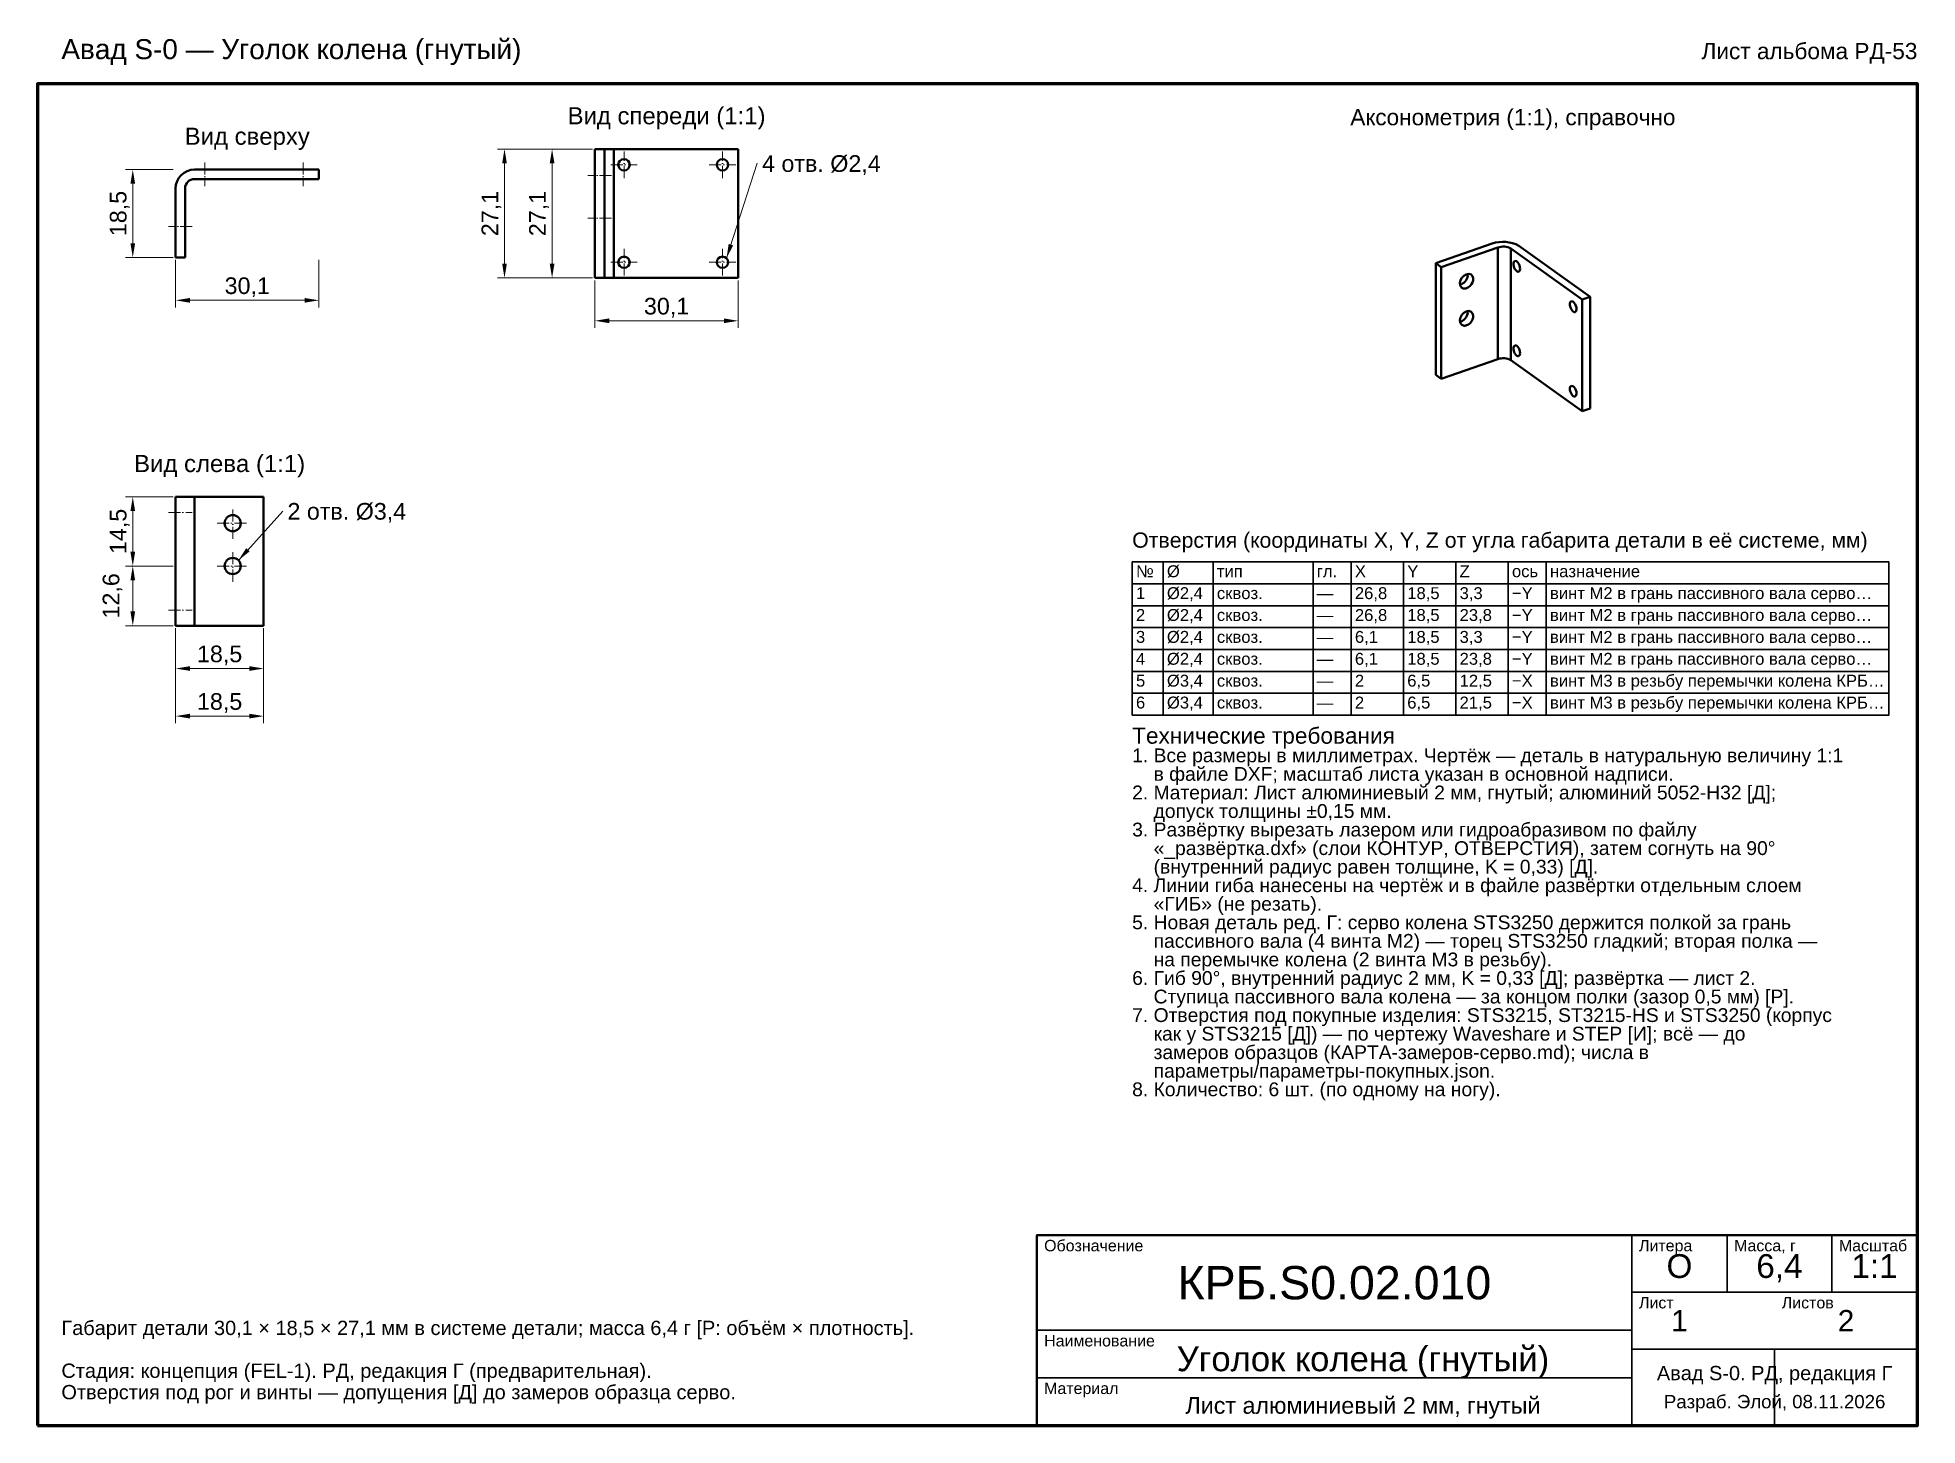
# Model space of a CAD drawing. Header units: millimetres. Extents: x 20 to 415, y 5 to 297.
import ezdxf
from ezdxf.enums import TextEntityAlignment as Align

# ---------------------------------------------------------------- set-up
doc = ezdxf.new("R2010")
doc.units = ezdxf.units.MM
doc.linetypes.add('DASHDOT', pattern=[3.556, 2.54, -0.508, 0, -0.508])
for name, color, linetype, lineweight in [('КОНТУР', 7, 'Continuous', 50), ('ОСИ', 1, 'DASHDOT', 18), ('РАЗМЕРЫ', 5, 'Continuous', 18), ('РАМКА', 7, 'Continuous', 70), ('ТАБЛИЦА', 7, 'Continuous', 35), ('ТЕКСТ', 7, 'Continuous', 25)]:
    doc.layers.add(name, color=color, linetype=linetype, lineweight=lineweight)
doc.styles.add('GOST', font='arial.ttf')
doc.dimstyles.new('GOST', dxfattribs={"dimtxt": 3.5, "dimasz": 3, "dimexe": 1.5, "dimexo": 0.5, "dimgap": 1, "dimtad": 1, "dimdec": 1, "dimtxsty": 'GOST', "dimcen": 2.5, "dimclrd": 5, "dimclre": 5, "dimclrt": 5, "dimazin": 3, "dimtfac": 1, "dimtmove": 0, "dimatfit": 3, "dimlwd": 18, "dimlwe": 18})

msp = doc.modelspace()

# ---------------------------------------------------------------- linework, layer by layer
at = {"layer": 'КОНТУР'}
for p, q in [((137.11, 246.2), (137.11, 273.3)), ((139.11, 273.3), (137.11, 273.3)), ((139.11, 246.2), (139.11, 273.3)), ((167.22, 273.3), (141.11, 273.3)), ((141.11, 246.2), (141.11, 273.3)), ((167.22, 246.2), (167.22, 273.3)), ((53, 269), (79.11, 269)), ((79.11, 269), (79.11, 267)), ((49, 250.5), (49, 265)), ((51, 265), (51, 250.5)), ((79.11, 267), (53, 267)), ((313.79, 249.28), (325.67, 253.43)), ((331.24, 252.94), (346.21, 242.25)), ((51, 250.5), (49, 250.5)), ((313.79, 225.81), (313.79, 249.28)), ((314.94, 248.46), (313.79, 249.28)), ((326.81, 252.61), (314.94, 248.46)), ((326.81, 229.15), (326.81, 252.61)), ((344.57, 241.68), (329.6, 252.37)), ((329.6, 228.9), (329.6, 252.37)), ((139.11, 246.2), (137.11, 246.2)), ((167.22, 246.2), (141.11, 246.2)), ((314.94, 224.99), (314.94, 248.46)), ((346.21, 242.25), (344.57, 241.68)), ((344.57, 218.21), (344.57, 241.68)), ((346.21, 218.78), (346.21, 242.25)), ((326.81, 229.15), (314.94, 224.99)), ((314.94, 224.99), (313.79, 225.81)), ((344.57, 218.21), (329.6, 228.9)), ((346.21, 218.78), (344.57, 218.21)), ((49, 173.1), (49, 200.2)), ((67.5, 200.2), (53, 200.2)), ((53, 173.1), (53, 200.2)), ((67.5, 173.1), (67.5, 200.2)), ((67.5, 173.1), (53, 173.1))]:
    msp.add_line(p, q, dxfattribs=at)
for points in [[(141.11, 273.3), (140.86, 273.3), (140.61, 273.3), (140.36, 273.3), (140.11, 273.3), (139.86, 273.3), (139.61, 273.3), (139.36, 273.3), (139.11, 273.3)], [(325.67, 253.43), (326.36, 253.63), (327.07, 253.75), (327.79, 253.79), (328.51, 253.78), (329.23, 253.69), (329.93, 253.54), (330.61, 253.29), (331.24, 252.94)], [(329.6, 252.37), (329.28, 252.54), (328.95, 252.67), (328.59, 252.74), (328.24, 252.79), (327.88, 252.79), (327.52, 252.77), (327.16, 252.71), (326.81, 252.61)], [(330.41, 249.78), (330.2, 249.57), (330.12, 249.27), (330.13, 248.96), (330.18, 248.65), (330.28, 248.36), (330.41, 248.08), (330.59, 247.82), (330.81, 247.61)], [(331.2, 247.52), (331.44, 247.78), (331.5, 248.13), (331.46, 248.49), (331.37, 248.84), (331.22, 249.18), (331.02, 249.48), (330.76, 249.72), (330.41, 249.78)], [(141.11, 246.2), (140.86, 246.2), (140.61, 246.2), (140.36, 246.2), (140.11, 246.2), (139.86, 246.2), (139.61, 246.2), (139.36, 246.2), (139.11, 246.2)], [(319.27, 244.13), (318.94, 244.59), (318.87, 245.15), (319, 245.71), (319.28, 246.21), (319.67, 246.64), (320.15, 246.94), (320.71, 247.06), (321.25, 246.9)], [(320.49, 247.05), (320.5, 246.7), (320.44, 246.36), (320.33, 246.03), (320.16, 245.73), (319.95, 245.45), (319.71, 245.21), (319.43, 245.01), (319.11, 244.86)], [(321.25, 246.9), (321.53, 246.56), (321.65, 246.13), (321.62, 245.69), (321.49, 245.26), (321.28, 244.87), (321, 244.53), (320.66, 244.24), (320.26, 244.04)], [(330.81, 247.61), (330.85, 247.58), (330.9, 247.55), (330.95, 247.53), (331, 247.51), (331.05, 247.5), (331.1, 247.5), (331.15, 247.5), (331.2, 247.52)], [(319.11, 244.86), (319.08, 244.85), (319.06, 244.84), (319.03, 244.83), (319, 244.83), (318.97, 244.82), (318.94, 244.81), (318.91, 244.81), (318.88, 244.8)], [(320.26, 244.04), (320.14, 244), (320.01, 243.98), (319.88, 243.96), (319.75, 243.97), (319.63, 243.98), (319.5, 244.01), (319.38, 244.06), (319.27, 244.13)], [(342.28, 241.3), (342.07, 241.09), (342, 240.79), (342, 240.48), (342.06, 240.18), (342.15, 239.88), (342.29, 239.6), (342.46, 239.34), (342.68, 239.13)], [(343.08, 239.04), (343.31, 239.3), (343.37, 239.66), (343.34, 240.02), (343.24, 240.37), (343.1, 240.7), (342.9, 241), (342.63, 241.24), (342.28, 241.3)], [(319.27, 236.34), (318.94, 236.79), (318.87, 237.36), (319, 237.92), (319.28, 238.42), (319.67, 238.84), (320.15, 239.15), (320.71, 239.27), (321.25, 239.1)], [(319.11, 237.07), (319.08, 237.06), (319.06, 237.05), (319.03, 237.04), (319, 237.03), (318.97, 237.02), (318.94, 237.02), (318.91, 237.01), (318.88, 237.01)], [(320.49, 239.25), (320.5, 238.91), (320.44, 238.57), (320.33, 238.24), (320.16, 237.94), (319.95, 237.66), (319.71, 237.42), (319.43, 237.21), (319.11, 237.07)], [(321.25, 239.1), (321.53, 238.76), (321.65, 238.34), (321.62, 237.89), (321.49, 237.47), (321.28, 237.08), (321, 236.73), (320.66, 236.45), (320.26, 236.25)], [(342.68, 239.13), (342.72, 239.1), (342.77, 239.07), (342.82, 239.05), (342.87, 239.04), (342.92, 239.02), (342.97, 239.02), (343.03, 239.02), (343.08, 239.04)], [(320.26, 236.25), (320.14, 236.21), (320.01, 236.18), (319.88, 236.17), (319.75, 236.17), (319.63, 236.19), (319.5, 236.22), (319.38, 236.27), (319.27, 236.34)], [(329.6, 228.9), (329.28, 229.08), (328.95, 229.2), (328.59, 229.27), (328.24, 229.32), (327.88, 229.33), (327.52, 229.3), (327.16, 229.24), (326.81, 229.15)], [(330.41, 232.03), (330.2, 231.81), (330.12, 231.51), (330.13, 231.2), (330.18, 230.9), (330.28, 230.61), (330.41, 230.33), (330.59, 230.07), (330.81, 229.85)], [(331.2, 229.76), (331.44, 230.02), (331.5, 230.38), (331.46, 230.74), (331.37, 231.09), (331.22, 231.42), (331.02, 231.73), (330.76, 231.97), (330.41, 232.03)], [(330.81, 229.85), (330.85, 229.83), (330.9, 229.8), (330.95, 229.78), (331, 229.76), (331.05, 229.75), (331.1, 229.74), (331.15, 229.75), (331.2, 229.76)], [(342.28, 223.55), (342.07, 223.33), (342, 223.04), (342, 222.73), (342.06, 222.42), (342.15, 222.13), (342.29, 221.85), (342.46, 221.59), (342.68, 221.38)], [(343.08, 221.28), (343.31, 221.55), (343.37, 221.9), (343.34, 222.26), (343.24, 222.61), (343.1, 222.94), (342.9, 223.25), (342.63, 223.49), (342.28, 223.55)], [(342.68, 221.38), (342.72, 221.35), (342.77, 221.32), (342.82, 221.3), (342.87, 221.28), (342.92, 221.27), (342.97, 221.27), (343.03, 221.27), (343.08, 221.28)], [(53, 200.2), (52.5, 200.2), (52, 200.2), (51.5, 200.2), (51, 200.2), (50.5, 200.2), (50, 200.2), (49.5, 200.2), (49, 200.2)], [(53, 173.1), (52.5, 173.1), (52, 173.1), (51.5, 173.1), (51, 173.1), (50.5, 173.1), (50, 173.1), (49.5, 173.1), (49, 173.1)]]:
    msp.add_lwpolyline(points, dxfattribs=at)
for centre, radius in [((143.22, 270), 1.2), ((163.92, 270), 1.2), ((143.22, 249.5), 1.2), ((163.92, 249.5), 1.2), ((61, 194.65), 1.7), ((61, 185.65), 1.7)]:
    msp.add_circle(centre, radius, dxfattribs=at)
for radius in [4, 2]:
    msp.add_arc((53, 265), radius, 90, 180, dxfattribs=at)
at = {"layer": 'ОСИ'}
for p, q in [((143.22, 267.2), (143.22, 272.8)), ((163.92, 267.2), (163.92, 272.8)), ((55.11, 270.5), (55.11, 265.5)), ((55.11, 270.5), (55.11, 265.5)), ((75.81, 270.5), (75.81, 265.5)), ((75.81, 270.5), (75.81, 265.5)), ((140.42, 270), (146.02, 270)), ((161.12, 270), (166.72, 270)), ((140.61, 267.75), (135.61, 267.75)), ((52.5, 257), (47.5, 257)), ((52.5, 257), (47.5, 257)), ((140.61, 258.75), (135.61, 258.75)), ((140.42, 249.5), (146.02, 249.5)), ((143.22, 246.7), (143.22, 252.3)), ((161.12, 249.5), (166.72, 249.5)), ((163.92, 246.7), (163.92, 252.3)), ((61, 191.35), (61, 197.95)), ((47.5, 196.9), (52.5, 196.9)), ((47.5, 196.9), (52.5, 196.9)), ((57.7, 194.65), (64.3, 194.65)), ((61, 182.35), (61, 188.95)), ((57.7, 185.65), (64.3, 185.65)), ((47.5, 176.4), (52.5, 176.4)), ((47.5, 176.4), (52.5, 176.4))]:
    msp.add_line(p, q, dxfattribs=at)
at = {"layer": 'РАМКА', "lineweight": 70}
msp.add_lwpolyline([(20, 5), (415, 5), (415, 287), (20, 287), (20, 5)], dxfattribs=at)
at = {"layer": 'ТАБЛИЦА'}
for p, q in [((256.5, 186.5), (256.5, 154.3)), ((267, 186.5), (267, 154.3)), ((288, 186.5), (288, 154.3)), ((296, 186.5), (296, 154.3)), ((307, 186.5), (307, 154.3)), ((318, 186.5), (318, 154.3)), ((329, 186.5), (329, 154.3)), ((337, 186.5), (337, 154.3)), ((250, 181.9), (409, 181.9)), ((250, 177.3), (409, 177.3)), ((250, 172.7), (409, 172.7)), ((250, 168.1), (409, 168.1)), ((250, 163.5), (409, 163.5)), ((250, 158.9), (409, 158.9)), ((355, 5), (355, 45)), ((375, 33), (375, 45)), ((397, 33), (397, 45)), ((355, 33), (415, 33)), ((230, 25), (355, 25)), ((355, 21), (415, 21)), ((385, 5), (385, 21)), ((230, 15), (355, 15))]:
    msp.add_line(p, q, dxfattribs=at)
at = {"layer": 'ТАБЛИЦА', "lineweight": 35}
msp.add_lwpolyline([(250, 154.3), (409, 154.3), (409, 186.5), (250, 186.5), (250, 154.3)], dxfattribs=at)
at = {"layer": 'ТАБЛИЦА', "lineweight": 50}
msp.add_lwpolyline([(230, 5), (415, 5), (415, 45), (230, 45), (230, 5)], dxfattribs=at)

# ---------------------------------------------------------------- texts
at = {"layer": 'ТЕКСТ', "style": 'GOST'}
for s, height, p in [('Авад S-0 — Уголок колена (гнутый)', 4.2, (25, 292.2)), ('4 отв. Ø2,4', 3.5, (172.22, 268.5)), ('2 отв. Ø3,4', 3.5, (72.5, 195.4)), ('Отверстия (координаты X, Y, Z от угла габарита детали в её системе, мм)', 3.2, (250, 189.5)), ('№', 2.5, (250.8, 183.3)), ('Ø', 2.5, (257.3, 183.3)), ('X', 2.5, (296.8, 183.3)), ('Y', 2.5, (307.8, 183.3)), ('Z', 2.5, (318.8, 183.3)), ('тип', 2.5, (267.8, 183.3)), ('гл.', 2.5, (288.8, 183.3)), ('ось', 2.5, (329.8, 183.3)), ('назначение', 2.5, (337.8, 183.3)), ('1', 2.5, (250.8, 178.7)), ('Ø2,4', 2.5, (257.3, 178.7)), ('сквоз.', 2.5, (267.8, 178.7)), ('—', 2.5, (288.8, 178.7)), ('26,8', 2.5, (296.8, 178.7)), ('18,5', 2.5, (307.8, 178.7)), ('3,3', 2.5, (318.8, 178.7)), ('−Y', 2.5, (329.8, 178.7)), ('винт M2 в грань пассивного вала серво…', 2.5, (337.8, 178.7)), ('2', 2.5, (250.8, 174.1)), ('Ø2,4', 2.5, (257.3, 174.1)), ('сквоз.', 2.5, (267.8, 174.1)), ('—', 2.5, (288.8, 174.1)), ('26,8', 2.5, (296.8, 174.1)), ('18,5', 2.5, (307.8, 174.1)), ('23,8', 2.5, (318.8, 174.1)), ('−Y', 2.5, (329.8, 174.1)), ('винт M2 в грань пассивного вала серво…', 2.5, (337.8, 174.1)), ('3', 2.5, (250.8, 169.5)), ('Ø2,4', 2.5, (257.3, 169.5)), ('сквоз.', 2.5, (267.8, 169.5)), ('—', 2.5, (288.8, 169.5)), ('6,1', 2.5, (296.8, 169.5)), ('18,5', 2.5, (307.8, 169.5)), ('3,3', 2.5, (318.8, 169.5)), ('−Y', 2.5, (329.8, 169.5)), ('винт M2 в грань пассивного вала серво…', 2.5, (337.8, 169.5)), ('4', 2.5, (250.8, 164.9)), ('Ø2,4', 2.5, (257.3, 164.9)), ('сквоз.', 2.5, (267.8, 164.9)), ('—', 2.5, (288.8, 164.9)), ('6,1', 2.5, (296.8, 164.9)), ('18,5', 2.5, (307.8, 164.9)), ('23,8', 2.5, (318.8, 164.9)), ('−Y', 2.5, (329.8, 164.9)), ('винт M2 в грань пассивного вала серво…', 2.5, (337.8, 164.9)), ('5', 2.5, (250.8, 160.3)), ('Ø3,4', 2.5, (257.3, 160.3)), ('сквоз.', 2.5, (267.8, 160.3)), ('2', 2.5, (296.8, 160.3)), ('6,5', 2.5, (307.8, 160.3)), ('12,5', 2.5, (318.8, 160.3)), ('−X', 2.5, (329.8, 160.3)), ('винт M3 в резьбу перемычки колена КРБ…', 2.5, (337.8, 160.3)), ('6', 2.5, (250.8, 155.7)), ('Ø3,4', 2.5, (257.3, 155.7)), ('—', 2.5, (288.8, 160.3)), ('2', 2.5, (296.8, 155.7)), ('6,5', 2.5, (307.8, 155.7)), ('21,5', 2.5, (318.8, 155.7)), ('−X', 2.5, (329.8, 155.7)), ('винт M3 в резьбу перемычки колена КРБ…', 2.5, (337.8, 155.7)), ('сквоз.', 2.5, (267.8, 155.7)), ('—', 2.5, (288.8, 155.7)), ('Технические требования', 3.4, (250, 148.3)), ('1. Все размеры в миллиметрах. Чертёж — деталь в натуральную величину 1:1', 2.9, (250, 144.4)), ('    в файле DXF; масштаб листа указан в основной надписи.', 2.9, (250, 140.5)), ('2. Материал: Лист алюминиевый 2 мм, гнутый; алюминий 5052-H32 [Д];', 2.9, (250, 136.6)), ('    допуск толщины ±0,15 мм.', 2.9, (250, 132.7)), ('3. Развёртку вырезать лазером или гидроабразивом по файлу', 2.9, (250, 128.8)), ('    «_развёртка.dxf» (слои КОНТУР, ОТВЕРСТИЯ), затем согнуть на 90°', 2.9, (250, 124.9)), ('    (внутренний радиус равен толщине, K = 0,33) [Д].', 2.9, (250, 121)), ('4. Линии гиба нанесены на чертёж и в файле развёртки отдельным слоем', 2.9, (250, 117.1)), ('    «ГИБ» (не резать).', 2.9, (250, 113.2)), ('5. Новая деталь ред. Г: серво колена STS3250 держится полкой за грань', 2.9, (250, 109.3)), ('    пассивного вала (4 винта M2) — торец STS3250 гладкий; вторая полка —', 2.9, (250, 105.4)), ('    на перемычке колена (2 винта M3 в резьбу).', 2.9, (250, 101.5)), ('6. Гиб 90°, внутренний радиус 2 мм, K = 0,33 [Д]; развёртка — лист 2.', 2.9, (250, 97.6)), ('    Ступица пассивного вала колена — за концом полки (зазор 0,5 мм) [Р].', 2.9, (250, 93.7)), ('7. Отверстия под покупные изделия: STS3215, ST3215-HS и STS3250 (корпус', 2.9, (250, 89.8)), ('    как у STS3215 [Д]) — по чертежу Waveshare и STEP [И]; всё — до', 2.9, (250, 85.9)), ('    замеров образцов (КАРТА-замеров-серво.md); числа в', 2.9, (250, 82)), ('    параметры/параметры-покупных.json.', 2.9, (250, 78.1)), ('8. Количество: 6 шт. (по одному на ногу).', 2.9, (250, 74.2)), ('Обозначение', 2.4, (231.5, 41.6)), ('Литера', 2.4, (356.5, 41.6)), ('Масса, г', 2.4, (376.5, 41.6)), ('Масштаб', 2.4, (398.5, 41.6)), ('Лист', 2.4, (356.5, 29.6)), ('Листов', 2.4, (386.5, 29.6)), ('Габарит детали 30,1 × 18,5 × 27,1 мм в системе детали; масса 6,4 г [Р: объём × плотность].', 3, (25, 24)), ('Наименование', 2.4, (231.5, 21.6)), ('Стадия: концепция (FEL-1). РД, редакция Г (предварительная).', 3, (25, 15)), ('Отверстия под рог и винты — допущения [Д] до замеров образца серво.', 3, (25, 10.5)), ('Материал', 2.4, (231.5, 11.6))]:
    msp.add_text(s, height=height, dxfattribs=at).set_placement(p)
msp.add_text('Лист альбома РД-53', height=3.4, dxfattribs=at).set_placement((415, 292.2), align=Align.RIGHT)
for s, height, p in [('Вид спереди (1:1)', 3.6, (152.16, 280.3)), ('Аксонометрия (1:1), справочно', 3.4, (330, 280)), ('Вид сверху', 3.6, (64.05, 276)), ('Вид слева (1:1)', 3.6, (58.25, 207.2)), ('О', 5, (365, 38.5)), ('6,4', 5, (386, 38.5)), ('1:1', 5, (406, 38.5)), ('КРБ.S0.02.010', 7, (292.5, 35)), ('1', 4.5, (365, 27)), ('2', 4.5, (400, 27)), ('Уголок колена (гнутый)', 5.2139, (298.5, 19)), ('Авад S-0. РД, редакция Г', 3, (385, 16)), ('Лист алюминиевый 2 мм, гнутый', 3.5, (298.5, 9.2)), ('Разраб. Элой, 08.11.2026', 2.8, (385, 10))]:
    msp.add_text(s, height=height, dxfattribs=at).set_placement(p, align=Align.MIDDLE_CENTER)

# ---------------------------------------------------------------- dimensions: what is measured, and where the dimension line sits
at = {"layer": 'РАЗМЕРЫ'}
for base, p1, p2 in [((118.11, 246.2), (137.11, 246.2), (137.11, 273.3)), ((128.11, 246.2), (137.11, 246.2), (137.11, 273.3)), ((40, 250.5), (49, 250.5), (49, 269)), ((40, 185.65), (49, 185.65), (49, 200.2)), ((40, 173.1), (49, 173.1), (49, 185.65))]:
    msp.add_linear_dim(base=base, p1=p1, p2=p2, angle=90, dimstyle='GOST', dxfattribs=at).render()
for base, p1, p2 in [((49, 241.5), (49, 250.5), (79.11, 250.5)), ((137.11, 237.2), (137.11, 246.2), (167.22, 246.2)), ((49, 164.1), (49, 173.1), (67.5, 173.1)), ((49, 154.1), (49, 173.1), (67.5, 173.1))]:
    msp.add_linear_dim(base=base, p1=p1, p2=p2, dimstyle='GOST', dxfattribs=at).render()

# ---------------------------------------------------------------- leaders
for points in [[(164.76, 250.34), (171.22, 270.3)], [(62.19, 186.84), (71.5, 197.2)]]:
    msp.add_leader(points, dimstyle='GOST', dxfattribs=at)

doc.saveas('drawing.dxf')
